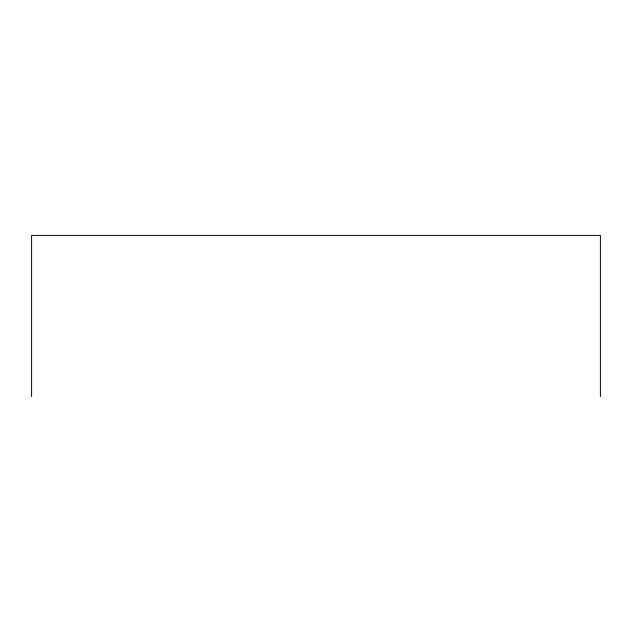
<?xml version="1.0" encoding="UTF-8"?>
<svg xmlns="http://www.w3.org/2000/svg" width="632" height="632" viewBox="0 0 632 632"><rect width="100%" height="100%" fill="white"/><g stroke="black" fill="none" stroke-linecap="round" stroke-linejoin="round"><path stroke-width="0.95" d="M600.4 396.596L600.4 235.404L31.6 235.404L31.6 396.596"/></g></svg>
